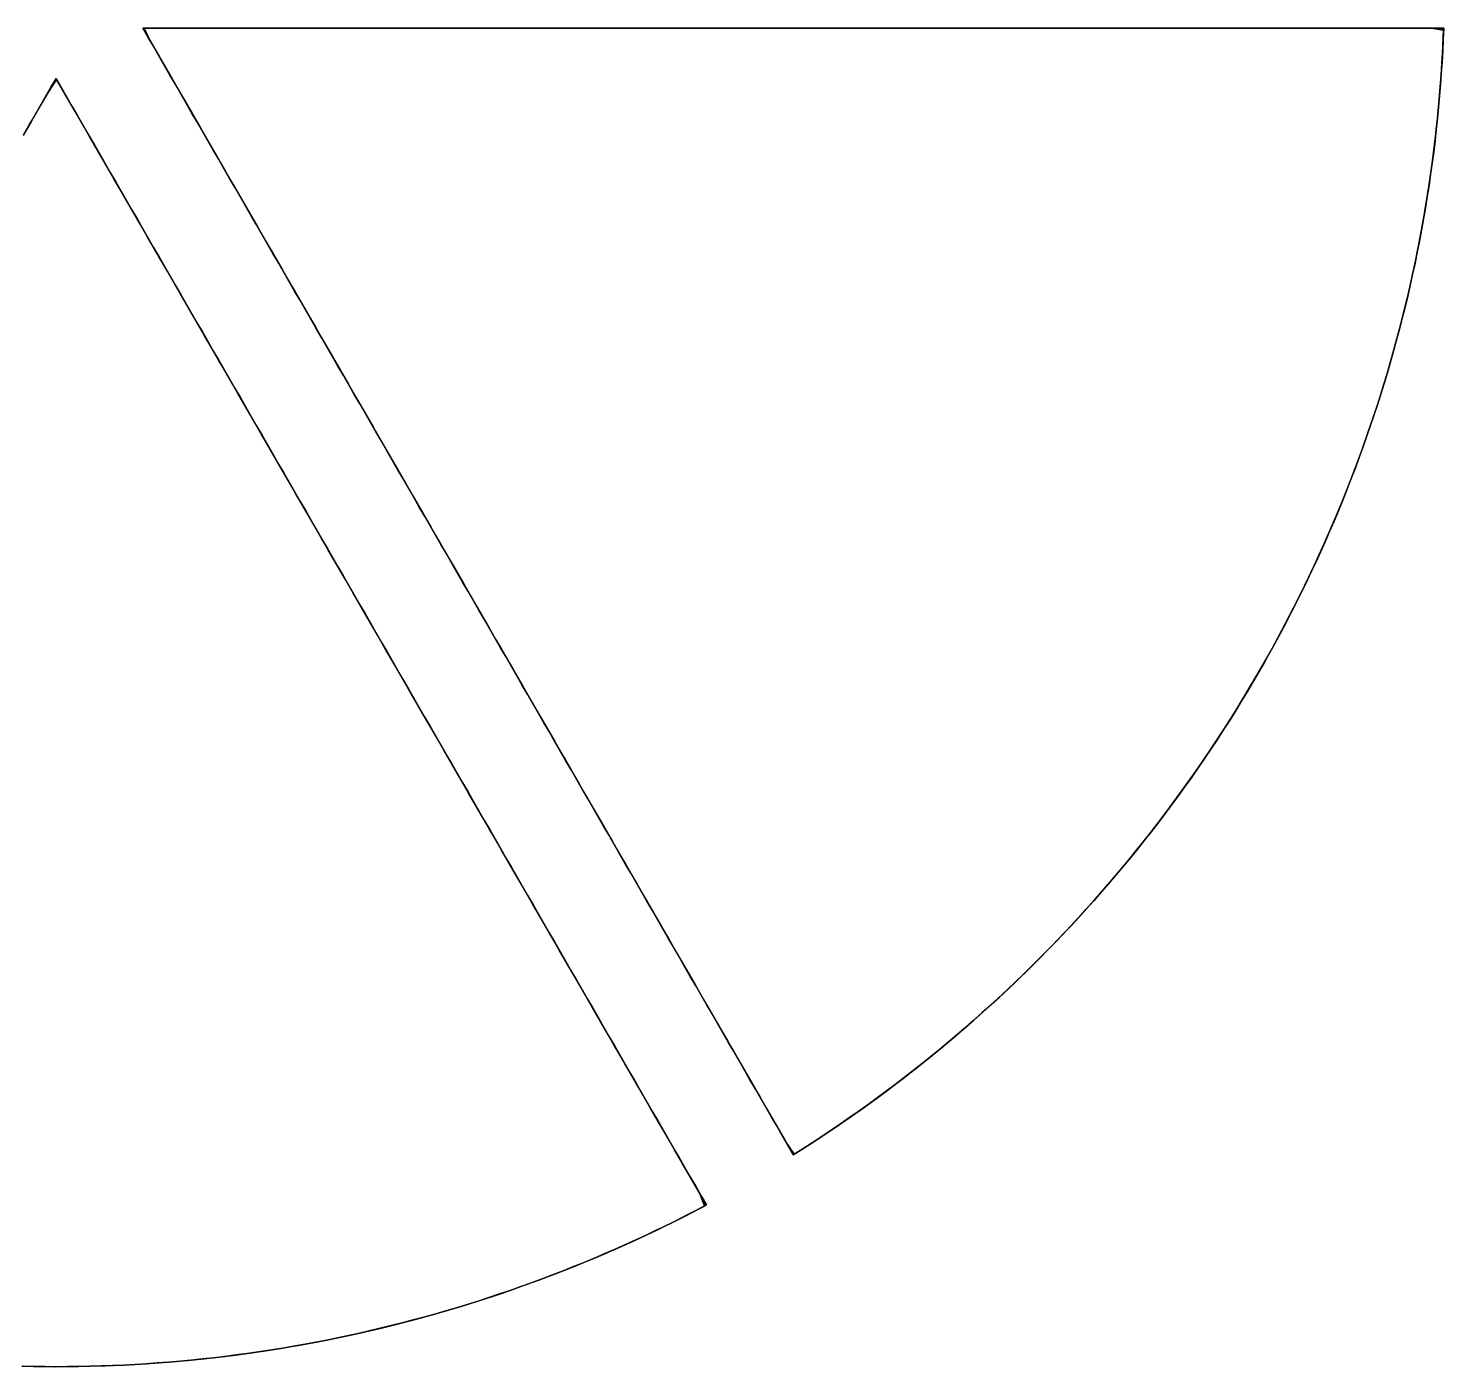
# Model space of a CAD drawing. Header units: millimetres. Extents: x -115 to 115, y -115 to 115.
# Drawn here: x -2.3 to 114.8, y -114.9 to -4.2 of the extents above; entities that cross this region are included whole.
import ezdxf

# ---------------------------------------------------------------- set-up
doc = ezdxf.new("R2010")
doc.units = ezdxf.units.MM
doc.layers.add('CUT', color=7, linetype='Continuous')

msp = doc.modelspace()

# ---------------------------------------------------------------- linework, layer by layer
at = {"layer": 'CUT'}
for points in [[(7.188, -4.15), (7.637, -4.927), (8.085, -5.704), (8.534, -6.481), (8.982, -7.258), (9.431, -8.035), (9.879, -8.812), (10.328, -9.588), (10.776, -10.365), (11.225, -11.142), (11.674, -11.919), (12.122, -12.696), (12.571, -13.473), (13.019, -14.25), (13.468, -15.027), (13.916, -15.804), (14.365, -16.581), (14.813, -17.358), (15.262, -18.135), (15.711, -18.912), (16.159, -19.688), (16.608, -20.465), (17.056, -21.242), (17.505, -22.019), (17.953, -22.796), (18.402, -23.573), (18.85, -24.35), (19.299, -25.127), (19.748, -25.904), (20.196, -26.681), (20.645, -27.458), (21.093, -28.235), (21.542, -29.012), (21.99, -29.788), (22.439, -30.565), (22.888, -31.342), (23.336, -32.119), (23.785, -32.896), (24.233, -33.673), (24.682, -34.45), (25.13, -35.227), (25.579, -36.004), (26.027, -36.781), (26.476, -37.558), (26.925, -38.335), (27.373, -39.112), (27.822, -39.888), (28.27, -40.665), (28.719, -41.442), (29.167, -42.219), (29.616, -42.996), (30.064, -43.773), (30.513, -44.55), (30.962, -45.327), (31.41, -46.104), (31.859, -46.881), (32.307, -47.658), (32.756, -48.435), (33.204, -49.212), (33.653, -49.988), (34.101, -50.765), (34.55, -51.542), (34.999, -52.319), (35.447, -53.096), (35.896, -53.873), (36.344, -54.65), (36.793, -55.427), (37.241, -56.204), (37.69, -56.981), (38.138, -57.758), (38.587, -58.535), (39.036, -59.312), (39.484, -60.088), (39.933, -60.865), (40.381, -61.642), (40.83, -62.419), (41.278, -63.196), (41.727, -63.973), (42.175, -64.75), (42.624, -65.527), (43.073, -66.304), (43.521, -67.081), (43.97, -67.858), (44.418, -68.635), (44.867, -69.412), (45.315, -70.189), (45.764, -70.965), (46.212, -71.742), (46.661, -72.519), (47.11, -73.296), (47.558, -74.073), (48.007, -74.85), (48.455, -75.627), (48.904, -76.404), (49.352, -77.181), (49.801, -77.958), (50.249, -78.735), (50.698, -79.512), (51.147, -80.289), (51.595, -81.065), (52.044, -81.842), (52.492, -82.619), (52.941, -83.396), (53.389, -84.173), (53.838, -84.95), (54.287, -85.727), (54.735, -86.504), (55.184, -87.281), (55.632, -88.058), (56.081, -88.835), (56.529, -89.612), (56.978, -90.389), (57.426, -91.165), (57.875, -91.942), (58.324, -92.719), (58.772, -93.496), (59.221, -94.273), (59.669, -95.05), (60.118, -95.827), (60.566, -96.604), (61.01, -97.372), (60.561, -96.595), (60.113, -95.818), (59.664, -95.041), (59.216, -94.264), (58.767, -93.488), (58.319, -92.711), (57.87, -91.934), (57.421, -91.157), (56.973, -90.38), (56.524, -89.603), (56.076, -88.826), (55.627, -88.049), (55.179, -87.272), (54.73, -86.495), (54.282, -85.718), (53.833, -84.941), (53.384, -84.164), (52.936, -83.388), (52.487, -82.611), (52.039, -81.834), (51.59, -81.057), (51.142, -80.28), (50.693, -79.503), (50.244, -78.726), (49.796, -77.949), (49.347, -77.172), (48.899, -76.395), (48.45, -75.618), (48.002, -74.841), (47.553, -74.064), (47.105, -73.288), (46.656, -72.511), (46.207, -71.734), (45.759, -70.957), (45.31, -70.18), (44.862, -69.403), (44.413, -68.626), (43.965, -67.849), (43.516, -67.072), (43.068, -66.295), (42.619, -65.518), (42.17, -64.741), (41.722, -63.964), (41.273, -63.188), (40.825, -62.411), (40.376, -61.634), (39.928, -60.857), (39.479, -60.08), (39.031, -59.303), (38.582, -58.526), (38.133, -57.749), (37.685, -56.972), (37.236, -56.195), (36.788, -55.418), (36.339, -54.641), (35.891, -53.864), (35.442, -53.088), (34.994, -52.311), (34.545, -51.534), (34.096, -50.757), (33.648, -49.98), (33.199, -49.203), (32.751, -48.426), (32.302, -47.649), (31.854, -46.872), (31.405, -46.095), (30.957, -45.318), (30.508, -44.541), (30.059, -43.764), (29.611, -42.988), (29.162, -42.211), (28.714, -41.434), (28.265, -40.657), (27.817, -39.88), (27.368, -39.103), (26.92, -38.326), (26.471, -37.549), (26.022, -36.772), (25.574, -35.995), (25.125, -35.218), (24.677, -34.441), (24.228, -33.664), (23.78, -32.888), (23.331, -32.111), (22.883, -31.334), (22.434, -30.557), (21.985, -29.78), (21.537, -29.003), (21.088, -28.226), (20.64, -27.449), (20.191, -26.672), (19.743, -25.895), (19.294, -25.118), (18.845, -24.341), (18.397, -23.564), (17.948, -22.788), (17.5, -22.011), (17.051, -21.234), (16.603, -20.457), (16.154, -19.68), (15.706, -18.903), (15.257, -18.126), (14.808, -17.349), (14.36, -16.572), (13.911, -15.795), (13.463, -15.018), (13.014, -14.241), (12.566, -13.464), (12.117, -12.687), (11.669, -11.911), (11.22, -11.134), (10.771, -10.357), (10.323, -9.58), (9.874, -8.803), (9.426, -8.026), (8.977, -7.249), (8.529, -6.472), (8.08, -5.695), (7.632, -4.918), (7.188, -4.15)], [(7.188, -4.15), (7.87, -5.331), (8.552, -6.512), (9.234, -7.693), (9.916, -8.874), (10.598, -10.055), (11.279, -11.237), (11.961, -12.418), (12.643, -13.599), (13.325, -14.78), (14.007, -15.961), (14.689, -17.142), (15.371, -18.323), (16.053, -19.504), (16.735, -20.685), (17.417, -21.866), (18.099, -23.048), (18.78, -24.229), (19.462, -25.41), (20.144, -26.591), (20.826, -27.772), (21.508, -28.953), (22.19, -30.134), (22.872, -31.315), (23.554, -32.496), (24.236, -33.677), (24.918, -34.859), (25.6, -36.04), (26.281, -37.221), (26.963, -38.402), (27.645, -39.583), (28.327, -40.764), (29.009, -41.945), (29.691, -43.126), (30.373, -44.307), (31.055, -45.488), (31.737, -46.67), (32.419, -47.851), (33.1, -49.032), (33.782, -50.213), (34.464, -51.394), (35.146, -52.575), (35.828, -53.756), (36.51, -54.937), (37.192, -56.118), (37.874, -57.299), (38.556, -58.481), (39.238, -59.662), (39.92, -60.843), (40.601, -62.024), (41.283, -63.205), (41.965, -64.386), (42.647, -65.567), (43.329, -66.748), (44.011, -67.929), (44.693, -69.11), (45.375, -70.292), (46.057, -71.473), (46.739, -72.654), (47.421, -73.835), (48.102, -75.016), (48.784, -76.197), (49.466, -77.378), (50.148, -78.559), (50.83, -79.74), (51.512, -80.921), (52.194, -82.102), (52.876, -83.284), (53.558, -84.465), (54.24, -85.646), (54.922, -86.827), (55.603, -88.008), (56.285, -89.189), (56.967, -90.37), (57.649, -91.551), (58.331, -92.732), (59.013, -93.913), (59.695, -95.095), (60.377, -96.276), (61.093, -97.32), (62.243, -96.588), (63.385, -95.843), (64.518, -95.084), (65.642, -94.311), (66.757, -93.526), (67.862, -92.727), (68.958, -91.915), (70.044, -91.09), (71.12, -90.252), (72.187, -89.402), (73.243, -88.539), (74.288, -87.663), (75.323, -86.775), (76.348, -85.875), (77.362, -84.963), (78.365, -84.039), (79.357, -83.103), (80.337, -82.155), (81.307, -81.196), (82.265, -80.225), (83.211, -79.243), (84.146, -78.25), (85.069, -77.246), (85.979, -76.23), (86.878, -75.205), (87.765, -74.168), (88.639, -73.121), (89.5, -72.064), (90.349, -70.997), (91.185, -69.92), (92.009, -68.832), (92.819, -67.736), (93.617, -66.629), (94.401, -65.513), (95.172, -64.388), (95.929, -63.254), (96.673, -62.111), (97.404, -60.959), (98.12, -59.799), (98.823, -58.63), (99.512, -57.453), (100.187, -56.268), (100.848, -55.075), (101.494, -53.874), (102.127, -52.666), (102.744, -51.45), (103.348, -50.227), (103.937, -48.997), (104.511, -47.76), (105.07, -46.516), (105.615, -45.266), (106.145, -44.009), (106.66, -42.746), (107.16, -41.477), (107.644, -40.203), (108.114, -38.922), (108.568, -37.636), (109.007, -36.345), (109.431, -35.049), (109.839, -33.747), (110.232, -32.441), (110.609, -31.131), (110.971, -29.816), (111.317, -28.497), (111.647, -27.174), (111.962, -25.847), (112.261, -24.516), (112.544, -23.182), (112.811, -21.844), (113.063, -20.504), (113.298, -19.161), (113.517, -17.815), (113.721, -16.466), (113.908, -15.115), (114.08, -13.762), (114.235, -12.407), (114.374, -11.051), (114.497, -9.692), (114.604, -8.333), (114.695, -6.972), (114.77, -5.61), (114.828, -4.248), (113.566, -4.15), (112.202, -4.15), (110.838, -4.15), (109.474, -4.15), (108.11, -4.15), (106.746, -4.15), (105.383, -4.15), (104.019, -4.15), (102.655, -4.15), (101.291, -4.15), (99.927, -4.15), (98.564, -4.15), (97.2, -4.15), (95.836, -4.15), (94.472, -4.15), (93.108, -4.15), (91.745, -4.15), (90.381, -4.15), (89.017, -4.15), (87.653, -4.15), (86.289, -4.15), (84.925, -4.15), (83.562, -4.15), (82.198, -4.15), (80.834, -4.15), (79.47, -4.15), (78.106, -4.15), (76.743, -4.15), (75.379, -4.15), (74.015, -4.15), (72.651, -4.15), (71.287, -4.15), (69.923, -4.15), (68.56, -4.15), (67.196, -4.15), (65.832, -4.15), (64.468, -4.15), (63.104, -4.15), (61.741, -4.15), (60.377, -4.15), (59.013, -4.15), (57.649, -4.15), (56.285, -4.15), (54.922, -4.15), (53.558, -4.15), (52.194, -4.15), (50.83, -4.15), (49.466, -4.15), (48.102, -4.15), (46.739, -4.15), (45.375, -4.15), (44.011, -4.15), (42.647, -4.15), (41.283, -4.15), (39.92, -4.15), (38.556, -4.15), (37.192, -4.15), (35.828, -4.15), (34.464, -4.15), (33.1, -4.15), (31.737, -4.15), (30.373, -4.15), (29.009, -4.15), (27.645, -4.15), (26.281, -4.15), (24.918, -4.15), (23.554, -4.15), (22.19, -4.15), (20.826, -4.15), (19.462, -4.15), (18.099, -4.15), (16.735, -4.15), (15.371, -4.15), (14.007, -4.15), (12.643, -4.15), (11.279, -4.15), (9.916, -4.15), (8.552, -4.15), (7.188, -4.15)], [(7.188, -4.15), (8.085, -4.15), (8.982, -4.15), (9.879, -4.15), (10.776, -4.15), (11.674, -4.15), (12.571, -4.15), (13.468, -4.15), (14.365, -4.15), (15.262, -4.15), (16.159, -4.15), (17.056, -4.15), (17.953, -4.15), (18.85, -4.15), (19.748, -4.15), (20.645, -4.15), (21.542, -4.15), (22.439, -4.15), (23.336, -4.15), (24.233, -4.15), (25.13, -4.15), (26.027, -4.15), (26.925, -4.15), (27.822, -4.15), (28.719, -4.15), (29.616, -4.15), (30.513, -4.15), (31.41, -4.15), (32.307, -4.15), (33.204, -4.15), (34.101, -4.15), (34.999, -4.15), (35.896, -4.15), (36.793, -4.15), (37.69, -4.15), (38.587, -4.15), (39.484, -4.15), (40.381, -4.15), (41.278, -4.15), (42.175, -4.15), (43.073, -4.15), (43.97, -4.15), (44.867, -4.15), (45.764, -4.15), (46.661, -4.15), (47.558, -4.15), (48.455, -4.15), (49.352, -4.15), (50.249, -4.15), (51.147, -4.15), (52.044, -4.15), (52.941, -4.15), (53.838, -4.15), (54.735, -4.15), (55.632, -4.15), (56.529, -4.15), (57.426, -4.15), (58.324, -4.15), (59.221, -4.15), (60.118, -4.15), (61.015, -4.15), (61.912, -4.15), (62.809, -4.15), (63.706, -4.15), (64.603, -4.15), (65.5, -4.15), (66.398, -4.15), (67.295, -4.15), (68.192, -4.15), (69.089, -4.15), (69.986, -4.15), (70.883, -4.15), (71.78, -4.15), (72.677, -4.15), (73.574, -4.15), (74.472, -4.15), (75.369, -4.15), (76.266, -4.15), (77.163, -4.15), (78.06, -4.15), (78.957, -4.15), (79.854, -4.15), (80.751, -4.15), (81.648, -4.15), (82.546, -4.15), (83.443, -4.15), (84.34, -4.15), (85.237, -4.15), (86.134, -4.15), (87.031, -4.15), (87.928, -4.15), (88.825, -4.15), (89.723, -4.15), (90.62, -4.15), (91.517, -4.15), (92.414, -4.15), (93.311, -4.15), (94.208, -4.15), (95.105, -4.15), (96.002, -4.15), (96.899, -4.15), (97.797, -4.15), (98.694, -4.15), (99.591, -4.15), (100.488, -4.15), (101.385, -4.15), (102.282, -4.15), (103.179, -4.15), (104.076, -4.15), (104.973, -4.15), (105.871, -4.15), (106.768, -4.15), (107.665, -4.15), (108.562, -4.15), (109.459, -4.15), (110.356, -4.15), (111.253, -4.15), (112.15, -4.15), (113.047, -4.15), (113.945, -4.15), (114.832, -4.15), (113.935, -4.15), (113.037, -4.15), (112.14, -4.15), (111.243, -4.15), (110.346, -4.15), (109.449, -4.15), (108.552, -4.15), (107.655, -4.15), (106.758, -4.15), (105.861, -4.15), (104.963, -4.15), (104.066, -4.15), (103.169, -4.15), (102.272, -4.15), (101.375, -4.15), (100.478, -4.15), (99.581, -4.15), (98.684, -4.15), (97.787, -4.15), (96.889, -4.15), (95.992, -4.15), (95.095, -4.15), (94.198, -4.15), (93.301, -4.15), (92.404, -4.15), (91.507, -4.15), (90.61, -4.15), (89.713, -4.15), (88.815, -4.15), (87.918, -4.15), (87.021, -4.15), (86.124, -4.15), (85.227, -4.15), (84.33, -4.15), (83.433, -4.15), (82.536, -4.15), (81.638, -4.15), (80.741, -4.15), (79.844, -4.15), (78.947, -4.15), (78.05, -4.15), (77.153, -4.15), (76.256, -4.15), (75.359, -4.15), (74.462, -4.15), (73.564, -4.15), (72.667, -4.15), (71.77, -4.15), (70.873, -4.15), (69.976, -4.15), (69.079, -4.15), (68.182, -4.15), (67.285, -4.15), (66.388, -4.15), (65.49, -4.15), (64.593, -4.15), (63.696, -4.15), (62.799, -4.15), (61.902, -4.15), (61.005, -4.15), (60.108, -4.15), (59.211, -4.15), (58.314, -4.15), (57.416, -4.15), (56.519, -4.15), (55.622, -4.15), (54.725, -4.15), (53.828, -4.15), (52.931, -4.15), (52.034, -4.15), (51.137, -4.15), (50.239, -4.15), (49.342, -4.15), (48.445, -4.15), (47.548, -4.15), (46.651, -4.15), (45.754, -4.15), (44.857, -4.15), (43.96, -4.15), (43.063, -4.15), (42.165, -4.15), (41.268, -4.15), (40.371, -4.15), (39.474, -4.15), (38.577, -4.15), (37.68, -4.15), (36.783, -4.15), (35.886, -4.15), (34.989, -4.15), (34.091, -4.15), (33.194, -4.15), (32.297, -4.15), (31.4, -4.15), (30.503, -4.15), (29.606, -4.15), (28.709, -4.15), (27.812, -4.15), (26.915, -4.15), (26.017, -4.15), (25.12, -4.15), (24.223, -4.15), (23.326, -4.15), (22.429, -4.15), (21.532, -4.15), (20.635, -4.15), (19.738, -4.15), (18.84, -4.15), (17.943, -4.15), (17.046, -4.15), (16.149, -4.15), (15.252, -4.15), (14.355, -4.15), (13.458, -4.15), (12.561, -4.15), (11.664, -4.15), (10.766, -4.15), (9.869, -4.15), (8.972, -4.15), (8.075, -4.15), (7.188, -4.15)], [(61.01, -97.372), (62.161, -96.641), (63.304, -95.897), (64.438, -95.139), (65.562, -94.367), (66.678, -93.582), (67.784, -92.784), (68.88, -91.973), (69.967, -91.149), (71.044, -90.312), (72.111, -89.463), (73.167, -88.601), (74.214, -87.726), (75.25, -86.839), (76.275, -85.94), (77.29, -85.029), (78.293, -84.105), (79.286, -83.17), (80.268, -82.223), (81.238, -81.265), (82.197, -80.295), (83.144, -79.314), (84.079, -78.321), (85.003, -77.318), (85.915, -76.304), (86.814, -75.278), (87.701, -74.243), (88.576, -73.197), (89.439, -72.14), (90.289, -71.074), (91.126, -69.997), (91.95, -68.911), (92.762, -67.814), (93.56, -66.709), (94.345, -65.594), (95.117, -64.469), (95.876, -63.336), (96.621, -62.193), (97.352, -61.042), (98.07, -59.883), (98.773, -58.714), (99.463, -57.538), (100.139, -56.353), (100.801, -55.161), (101.448, -53.961), (102.082, -52.753), (102.701, -51.537), (103.305, -50.315), (103.895, -49.085), (104.47, -47.849), (105.031, -46.605), (105.577, -45.356), (106.107, -44.099), (106.623, -42.837), (107.124, -41.568), (107.61, -40.294), (108.081, -39.014), (108.536, -37.729), (108.976, -36.438), (109.401, -35.142), (109.81, -33.841), (110.204, -32.535), (110.583, -31.225), (110.946, -29.91), (111.293, -28.591), (111.624, -27.268), (111.94, -25.942), (112.24, -24.611), (112.524, -23.277), (112.793, -21.94), (113.045, -20.6), (113.282, -19.257), (113.502, -17.911), (113.707, -16.563), (113.895, -15.212), (114.068, -13.859), (114.224, -12.504), (114.365, -11.148), (114.489, -9.79), (114.597, -8.43), (114.689, -7.069), (114.765, -5.708), (114.824, -4.345), (113.663, -4.15), (112.299, -4.15), (110.936, -4.15), (109.572, -4.15), (108.208, -4.15), (106.844, -4.15), (105.48, -4.15), (104.117, -4.15), (102.753, -4.15), (101.389, -4.15), (100.025, -4.15), (98.661, -4.15), (97.297, -4.15), (95.934, -4.15), (94.57, -4.15), (93.206, -4.15), (91.842, -4.15), (90.478, -4.15), (89.115, -4.15), (87.751, -4.15), (86.387, -4.15), (85.023, -4.15), (83.659, -4.15), (82.296, -4.15), (80.932, -4.15), (79.568, -4.15), (78.204, -4.15), (76.84, -4.15), (75.476, -4.15), (74.113, -4.15), (72.749, -4.15), (71.385, -4.15), (70.021, -4.15), (68.657, -4.15), (67.294, -4.15), (65.93, -4.15), (64.566, -4.15), (63.202, -4.15), (61.838, -4.15), (60.474, -4.15), (59.111, -4.15), (57.747, -4.15), (56.383, -4.15), (55.019, -4.15), (53.655, -4.15), (52.292, -4.15), (50.928, -4.15), (49.564, -4.15), (48.2, -4.15), (46.836, -4.15), (45.473, -4.15), (44.109, -4.15), (42.745, -4.15), (41.381, -4.15), (40.017, -4.15), (38.653, -4.15), (37.29, -4.15), (35.926, -4.15), (34.562, -4.15), (33.198, -4.15), (31.834, -4.15), (30.471, -4.15), (29.107, -4.15), (27.743, -4.15), (26.379, -4.15), (25.015, -4.15), (23.651, -4.15), (22.288, -4.15), (20.924, -4.15), (19.56, -4.15), (18.196, -4.15), (16.832, -4.15), (15.469, -4.15), (14.105, -4.15), (12.741, -4.15), (11.377, -4.15), (10.013, -4.15), (8.65, -4.15), (7.286, -4.15), (7.821, -5.247), (8.503, -6.428), (9.185, -7.609), (9.867, -8.79), (10.549, -9.971), (11.231, -11.152), (11.913, -12.333), (12.594, -13.514), (13.276, -14.695), (13.958, -15.876), (14.64, -17.057), (15.322, -18.239), (16.004, -19.42), (16.686, -20.601), (17.368, -21.782), (18.05, -22.963), (18.732, -24.144), (19.414, -25.325), (20.095, -26.506), (20.777, -27.687), (21.459, -28.868), (22.141, -30.05), (22.823, -31.231), (23.505, -32.412), (24.187, -33.593), (24.869, -34.774), (25.551, -35.955), (26.233, -37.136), (26.914, -38.317), (27.596, -39.498), (28.278, -40.679), (28.96, -41.861), (29.642, -43.042), (30.324, -44.223), (31.006, -45.404), (31.688, -46.585), (32.37, -47.766), (33.052, -48.947), (33.734, -50.128), (34.415, -51.309), (35.097, -52.49), (35.779, -53.672), (36.461, -54.853), (37.143, -56.034), (37.825, -57.215), (38.507, -58.396), (39.189, -59.577), (39.871, -60.758), (40.553, -61.939), (41.235, -63.12), (41.916, -64.301), (42.598, -65.483), (43.28, -66.664), (43.962, -67.845), (44.644, -69.026), (45.326, -70.207), (46.008, -71.388), (46.69, -72.569), (47.372, -73.75), (48.054, -74.931), (48.736, -76.112), (49.417, -77.293), (50.099, -78.475), (50.781, -79.656), (51.463, -80.837), (52.145, -82.018), (52.827, -83.199), (53.509, -84.38), (54.191, -85.561), (54.873, -86.742), (55.555, -87.923), (56.237, -89.104), (56.918, -90.286), (57.6, -91.467), (58.282, -92.648), (58.964, -93.829), (59.646, -95.01), (60.328, -96.191), (61.01, -97.372)], [(61.01, -97.372), (61.799, -96.873), (62.584, -96.368), (63.365, -95.856), (64.142, -95.338), (64.914, -94.814), (65.683, -94.283), (66.446, -93.747), (67.206, -93.204), (67.961, -92.654), (68.712, -92.099), (69.458, -91.538), (70.199, -90.97), (70.936, -90.397), (71.668, -89.818), (72.396, -89.232), (73.118, -88.641), (73.836, -88.044), (74.549, -87.441), (75.257, -86.833), (75.96, -86.218), (76.658, -85.598), (77.351, -84.973), (78.039, -84.341), (78.722, -83.705), (79.399, -83.062), (80.071, -82.414), (80.738, -81.761), (81.4, -81.102), (82.056, -80.438), (82.707, -79.769), (83.353, -79.094), (83.993, -78.414), (84.627, -77.729), (85.256, -77.039), (85.879, -76.344), (86.496, -75.643), (87.108, -74.938), (87.714, -74.228), (88.314, -73.513), (88.909, -72.793), (89.497, -72.068), (90.08, -71.338), (90.657, -70.604), (91.227, -69.865), (91.792, -69.122), (92.35, -68.374), (92.903, -67.621), (93.449, -66.864), (93.99, -66.102), (94.524, -65.336), (95.051, -64.566), (95.573, -63.792), (96.088, -63.013), (96.597, -62.23), (97.099, -61.443), (97.595, -60.652), (98.085, -59.857), (98.568, -59.059), (99.045, -58.256), (99.515, -57.449), (99.978, -56.639), (100.435, -55.824), (100.885, -55.006), (101.329, -54.185), (101.766, -53.36), (102.196, -52.531), (102.619, -51.699), (103.036, -50.864), (103.446, -50.025), (103.849, -49.182), (104.245, -48.337), (104.635, -47.488), (105.017, -46.637), (105.392, -45.782), (105.761, -44.924), (106.122, -44.063), (106.477, -43.2), (106.824, -42.333), (107.165, -41.464), (107.498, -40.591), (107.825, -39.717), (108.144, -38.839), (108.456, -37.959), (108.761, -37.077), (109.058, -36.192), (109.349, -35.305), (109.632, -34.415), (109.908, -33.523), (110.177, -32.629), (110.438, -31.733), (110.692, -30.834), (110.939, -29.934), (111.179, -29.031), (111.411, -28.127), (111.636, -27.221), (111.853, -26.313), (112.063, -25.403), (112.266, -24.492), (112.461, -23.579), (112.649, -22.664), (112.83, -21.748), (113.003, -20.831), (113.168, -19.912), (113.326, -18.992), (113.477, -18.07), (113.62, -17.148), (113.756, -16.224), (113.884, -15.299), (114.004, -14.373), (114.117, -13.447), (114.223, -12.519), (114.321, -11.59), (114.411, -10.661), (114.494, -9.731), (114.569, -8.801), (114.637, -7.869), (114.697, -6.938), (114.75, -6.005), (114.795, -5.073), (114.832, -4.15), (114.794, -5.083), (114.749, -6.015), (114.696, -6.948), (114.636, -7.879), (114.568, -8.811), (114.493, -9.741), (114.41, -10.671), (114.32, -11.6), (114.222, -12.529), (114.116, -13.456), (114.003, -14.383), (113.882, -15.309), (113.754, -16.234), (113.618, -17.158), (113.475, -18.08), (113.325, -19.002), (113.167, -19.922), (113.001, -20.841), (112.828, -21.758), (112.647, -22.674), (112.459, -23.589), (112.264, -24.502), (112.061, -25.413), (111.851, -26.323), (111.633, -27.231), (111.409, -28.137), (111.176, -29.041), (110.937, -29.943), (110.69, -30.844), (110.435, -31.742), (110.174, -32.638), (109.905, -33.533), (109.629, -34.424), (109.346, -35.314), (109.055, -36.201), (108.757, -37.086), (108.452, -37.969), (108.14, -38.849), (107.821, -39.726), (107.495, -40.601), (107.161, -41.473), (106.821, -42.342), (106.473, -43.209), (106.119, -44.072), (105.757, -44.933), (105.388, -45.791), (105.013, -46.646), (104.63, -47.498), (104.241, -48.346), (103.845, -49.192), (103.442, -50.034), (103.032, -50.873), (102.615, -51.708), (102.191, -52.54), (101.761, -53.369), (101.324, -54.194), (100.88, -55.015), (100.43, -55.833), (99.973, -56.647), (99.51, -57.458), (99.039, -58.264), (98.563, -59.067), (98.08, -59.866), (97.59, -60.661), (97.094, -61.452), (96.591, -62.239), (96.082, -63.022), (95.567, -63.8), (95.046, -64.575), (94.518, -65.345), (93.984, -66.11), (93.443, -66.872), (92.897, -67.629), (92.344, -68.382), (91.786, -69.13), (91.221, -69.873), (90.65, -70.612), (90.074, -71.346), (89.491, -72.076), (88.902, -72.8), (88.308, -73.52), (87.708, -74.236), (87.102, -74.946), (86.49, -75.651), (85.872, -76.351), (85.249, -77.046), (84.62, -77.737), (83.986, -78.422), (83.346, -79.101), (82.7, -79.776), (82.049, -80.445), (81.393, -81.109), (80.731, -81.768), (80.064, -82.421), (79.392, -83.069), (78.714, -83.711), (78.032, -84.348), (77.344, -84.979), (76.651, -85.605), (75.953, -86.225), (75.249, -86.839), (74.541, -87.448), (73.828, -88.051), (73.111, -88.648), (72.388, -89.239), (71.66, -89.824), (70.928, -90.403), (70.191, -90.977), (69.45, -91.544), (68.704, -92.105), (67.953, -92.66), (67.198, -93.209), (66.438, -93.752), (65.674, -94.289), (64.906, -94.82), (64.133, -95.344), (63.357, -95.862), (62.576, -96.373), (61.791, -96.879), (61.01, -97.372)], [(0, -8.3), (0.449, -9.077), (0.897, -9.854), (1.346, -10.631), (1.794, -11.408), (2.243, -12.185), (2.691, -12.962), (3.14, -13.738), (3.588, -14.515), (4.037, -15.292), (4.486, -16.069), (4.934, -16.846), (5.383, -17.623), (5.831, -18.4), (6.28, -19.177), (6.728, -19.954), (7.177, -20.731), (7.625, -21.508), (8.074, -22.285), (8.523, -23.062), (8.971, -23.838), (9.42, -24.615), (9.868, -25.392), (10.317, -26.169), (10.765, -26.946), (11.214, -27.723), (11.662, -28.5), (12.111, -29.277), (12.56, -30.054), (13.008, -30.831), (13.457, -31.608), (13.905, -32.385), (14.354, -33.162), (14.802, -33.938), (15.251, -34.715), (15.699, -35.492), (16.148, -36.269), (16.597, -37.046), (17.045, -37.823), (17.494, -38.6), (17.942, -39.377), (18.391, -40.154), (18.839, -40.931), (19.288, -41.708), (19.737, -42.485), (20.185, -43.262), (20.634, -44.038), (21.082, -44.815), (21.531, -45.592), (21.979, -46.369), (22.428, -47.146), (22.876, -47.923), (23.325, -48.7), (23.774, -49.477), (24.222, -50.254), (24.671, -51.031), (25.119, -51.808), (25.568, -52.585), (26.016, -53.362), (26.465, -54.138), (26.913, -54.915), (27.362, -55.692), (27.811, -56.469), (28.259, -57.246), (28.708, -58.023), (29.156, -58.8), (29.605, -59.577), (30.053, -60.354), (30.502, -61.131), (30.95, -61.908), (31.399, -62.685), (31.848, -63.462), (32.296, -64.238), (32.745, -65.015), (33.193, -65.792), (33.642, -66.569), (34.09, -67.346), (34.539, -68.123), (34.987, -68.9), (35.436, -69.677), (35.885, -70.454), (36.333, -71.231), (36.782, -72.008), (37.23, -72.785), (37.679, -73.562), (38.127, -74.339), (38.576, -75.115), (39.024, -75.892), (39.473, -76.669), (39.922, -77.446), (40.37, -78.223), (40.819, -79), (41.267, -79.777), (41.716, -80.554), (42.164, -81.331), (42.613, -82.108), (43.061, -82.885), (43.51, -83.662), (43.959, -84.439), (44.407, -85.215), (44.856, -85.992), (45.304, -86.769), (45.753, -87.546), (46.201, -88.323), (46.65, -89.1), (47.098, -89.877), (47.547, -90.654), (47.996, -91.431), (48.444, -92.208), (48.893, -92.985), (49.341, -93.762), (49.79, -94.539), (50.238, -95.315), (50.687, -96.092), (51.136, -96.869), (51.584, -97.646), (52.033, -98.423), (52.481, -99.2), (52.93, -99.977), (53.378, -100.754), (53.822, -101.522), (53.373, -100.745), (52.925, -99.968), (52.476, -99.191), (52.028, -98.414), (51.579, -97.638), (51.131, -96.861), (50.682, -96.084), (50.233, -95.307), (49.785, -94.53), (49.336, -93.753), (48.888, -92.976), (48.439, -92.199), (47.991, -91.422), (47.542, -90.645), (47.093, -89.868), (46.645, -89.091), (46.196, -88.314), (45.748, -87.538), (45.299, -86.761), (44.851, -85.984), (44.402, -85.207), (43.954, -84.43), (43.505, -83.653), (43.056, -82.876), (42.608, -82.099), (42.159, -81.322), (41.711, -80.545), (41.262, -79.768), (40.814, -78.991), (40.365, -78.214), (39.917, -77.438), (39.468, -76.661), (39.019, -75.884), (38.571, -75.107), (38.122, -74.33), (37.674, -73.553), (37.225, -72.776), (36.777, -71.999), (36.328, -71.222), (35.88, -70.445), (35.431, -69.668), (34.982, -68.891), (34.534, -68.114), (34.085, -67.338), (33.637, -66.561), (33.188, -65.784), (32.74, -65.007), (32.291, -64.23), (31.843, -63.453), (31.394, -62.676), (30.945, -61.899), (30.497, -61.122), (30.048, -60.345), (29.6, -59.568), (29.151, -58.791), (28.703, -58.014), (28.254, -57.238), (27.806, -56.461), (27.357, -55.684), (26.908, -54.907), (26.46, -54.13), (26.011, -53.353), (25.563, -52.576), (25.114, -51.799), (24.666, -51.022), (24.217, -50.245), (23.769, -49.468), (23.32, -48.691), (22.871, -47.914), (22.423, -47.138), (21.974, -46.361), (21.526, -45.584), (21.077, -44.807), (20.629, -44.03), (20.18, -43.253), (19.732, -42.476), (19.283, -41.699), (18.834, -40.922), (18.386, -40.145), (17.937, -39.368), (17.489, -38.591), (17.04, -37.814), (16.592, -37.038), (16.143, -36.261), (15.694, -35.484), (15.246, -34.707), (14.797, -33.93), (14.349, -33.153), (13.9, -32.376), (13.452, -31.599), (13.003, -30.822), (12.555, -30.045), (12.106, -29.268), (11.657, -28.491), (11.209, -27.714), (10.76, -26.938), (10.312, -26.161), (9.863, -25.384), (9.415, -24.607), (8.966, -23.83), (8.518, -23.053), (8.069, -22.276), (7.62, -21.499), (7.172, -20.722), (6.723, -19.945), (6.275, -19.168), (5.826, -18.391), (5.378, -17.614), (4.929, -16.837), (4.481, -16.061), (4.032, -15.284), (3.583, -14.507), (3.135, -13.73), (2.686, -12.953), (2.238, -12.176), (1.789, -11.399), (1.341, -10.622), (0.892, -9.845), (0.444, -9.068), (0, -8.3)]]:
    msp.add_lwpolyline(points, close=True, dxfattribs=at)
for points in [[(-2.825, -114.872), (-1.461, -114.897), (-0.098, -114.907), (1.266, -114.9), (2.63, -114.877), (3.993, -114.837), (5.356, -114.782), (6.718, -114.71), (8.079, -114.622), (9.438, -114.518), (10.797, -114.398), (12.154, -114.262), (13.509, -114.11), (14.863, -113.941), (16.214, -113.757), (17.563, -113.557), (18.909, -113.34), (20.253, -113.108), (21.594, -112.859), (22.932, -112.595), (24.267, -112.315), (25.598, -112.019), (26.926, -111.707), (28.25, -111.38), (29.57, -111.037), (30.886, -110.678), (32.197, -110.304), (33.504, -109.914), (34.806, -109.508), (36.103, -109.088), (37.395, -108.651), (38.682, -108.2), (39.964, -107.733), (41.24, -107.251), (42.51, -106.754), (43.774, -106.242), (45.032, -105.715), (46.283, -105.173), (47.528, -104.617), (48.766, -104.045), (49.998, -103.459), (51.222, -102.858), (52.439, -102.243), (53.649, -101.614), (53.238, -100.51), (52.556, -99.329), (51.874, -98.148), (51.192, -96.967), (50.51, -95.786), (49.828, -94.605), (49.146, -93.424), (48.464, -92.243), (47.782, -91.061), (47.1, -89.88), (46.419, -88.699), (45.737, -87.518), (45.055, -86.337), (44.373, -85.156), (43.691, -83.975), (43.009, -82.794), (42.327, -81.613), (41.645, -80.432), (40.963, -79.25), (40.281, -78.069), (39.599, -76.888), (38.918, -75.707), (38.236, -74.526), (37.554, -73.345), (36.872, -72.164), (36.19, -70.983), (35.508, -69.802), (34.826, -68.621), (34.144, -67.44), (33.462, -66.258), (32.78, -65.077), (32.098, -63.896), (31.417, -62.715), (30.735, -61.534), (30.053, -60.353), (29.371, -59.172), (28.689, -57.991), (28.007, -56.81), (27.325, -55.629), (26.643, -54.447), (25.961, -53.266), (25.279, -52.085), (24.598, -50.904), (23.916, -49.723), (23.234, -48.542), (22.552, -47.361), (21.87, -46.18), (21.188, -44.999), (20.506, -43.818), (19.824, -42.636), (19.142, -41.455), (18.46, -40.274), (17.778, -39.093), (17.097, -37.912), (16.415, -36.731), (15.733, -35.55), (15.051, -34.369), (14.369, -33.188), (13.687, -32.007), (13.005, -30.825), (12.323, -29.644), (11.641, -28.463), (10.959, -27.282), (10.277, -26.101), (9.596, -24.92), (8.914, -23.739), (8.232, -22.558), (7.55, -21.377), (6.868, -20.196), (6.186, -19.014), (5.504, -17.833), (4.822, -16.652), (4.14, -15.471), (3.458, -14.29), (2.776, -13.109), (2.095, -11.928), (1.413, -10.747), (0.731, -9.566), (0.049, -8.385), (-0.633, -9.397), (-1.315, -10.578), (-1.997, -11.759), (-2.679, -12.94)], [(-2.727, -114.874), (-1.364, -114.899), (0, -114.907), (1.364, -114.899), (2.727, -114.874), (4.091, -114.834), (5.453, -114.777), (6.815, -114.704), (8.176, -114.615), (9.536, -114.51), (10.894, -114.389), (12.251, -114.252), (13.606, -114.098), (14.959, -113.929), (16.311, -113.743), (17.659, -113.542), (19.006, -113.324), (20.349, -113.09), (21.69, -112.841), (23.028, -112.576), (24.362, -112.294), (25.693, -111.997), (27.021, -111.684), (28.344, -111.356), (29.664, -111.012), (30.98, -110.652), (32.291, -110.276), (33.597, -109.885), (34.899, -109.479), (36.196, -109.057), (37.488, -108.62), (38.774, -108.167), (40.055, -107.699), (41.331, -107.216), (42.6, -106.718), (43.864, -106.205), (45.121, -105.677), (46.372, -105.134), (47.617, -104.576), (48.855, -104.004), (50.086, -103.416), (51.31, -102.815), (52.526, -102.198), (53.736, -101.568), (53.189, -100.426), (52.507, -99.245), (51.825, -98.063), (51.143, -96.882), (50.461, -95.701), (49.779, -94.52), (49.097, -93.339), (48.415, -92.158), (47.734, -90.977), (47.052, -89.796), (46.37, -88.615), (45.688, -87.434), (45.006, -86.252), (44.324, -85.071), (43.642, -83.89), (42.96, -82.709), (42.278, -81.528), (41.596, -80.347), (40.914, -79.166), (40.233, -77.985), (39.551, -76.804), (38.869, -75.623), (38.187, -74.442), (37.505, -73.26), (36.823, -72.079), (36.141, -70.898), (35.459, -69.717), (34.777, -68.536), (34.095, -67.355), (33.413, -66.174), (32.732, -64.993), (32.05, -63.812), (31.368, -62.631), (30.686, -61.449), (30.004, -60.268), (29.322, -59.087), (28.64, -57.906), (27.958, -56.725), (27.276, -55.544), (26.594, -54.363), (25.912, -53.182), (25.231, -52.001), (24.549, -50.82), (23.867, -49.638), (23.185, -48.457), (22.503, -47.276), (21.821, -46.095), (21.139, -44.914), (20.457, -43.733), (19.775, -42.552), (19.093, -41.371), (18.411, -40.19), (17.73, -39.009), (17.048, -37.827), (16.366, -36.646), (15.684, -35.465), (15.002, -34.284), (14.32, -33.103), (13.638, -31.922), (12.956, -30.741), (12.274, -29.56), (11.592, -28.379), (10.911, -27.198), (10.229, -26.016), (9.547, -24.835), (8.865, -23.654), (8.183, -22.473), (7.501, -21.292), (6.819, -20.111), (6.137, -18.93), (5.455, -17.749), (4.773, -16.568), (4.091, -15.387), (3.41, -14.205), (2.728, -13.024), (2.046, -11.843), (1.364, -10.662), (0.682, -9.481), (0, -8.3), (0, -8.3), (-0.682, -9.481), (-1.364, -10.662), (-2.046, -11.843), (-2.728, -13.024)], [(-2.691, -12.962), (-2.243, -12.185), (-1.794, -11.408), (-1.346, -10.631), (-0.897, -9.854), (-0.449, -9.077), (0, -8.3), (-0.444, -9.068), (-0.892, -9.845), (-1.341, -10.622), (-1.789, -11.399), (-2.238, -12.176), (-2.686, -12.953)], [(-2.806, -114.872), (-1.872, -114.891), (-0.939, -114.903), (-0.005, -114.907), (0.929, -114.903), (1.862, -114.892), (2.796, -114.873), (3.729, -114.846), (4.662, -114.812), (5.595, -114.77), (6.527, -114.721), (7.459, -114.664), (8.39, -114.6), (9.321, -114.528), (10.252, -114.448), (11.181, -114.361), (12.11, -114.267), (13.038, -114.165), (13.965, -114.055), (14.891, -113.938), (15.817, -113.813), (16.741, -113.681), (17.664, -113.541), (18.586, -113.394), (19.507, -113.239), (20.426, -113.077), (21.344, -112.907), (22.261, -112.73), (23.176, -112.545), (24.09, -112.353), (25.002, -112.154), (25.912, -111.947), (26.821, -111.733), (27.728, -111.511), (28.633, -111.282), (29.537, -111.046), (30.438, -110.802), (31.337, -110.551), (32.234, -110.293), (33.129, -110.027), (34.022, -109.754), (34.913, -109.474), (35.801, -109.187), (36.687, -108.893), (37.571, -108.591), (38.452, -108.282), (39.33, -107.966), (40.206, -107.643), (41.08, -107.313), (41.95, -106.975), (42.818, -106.631), (43.683, -106.279), (44.545, -105.921), (45.404, -105.556), (46.261, -105.183), (47.114, -104.804), (47.964, -104.418), (48.81, -104.024), (49.654, -103.624), (50.494, -103.218), (51.331, -102.804), (52.165, -102.383), (52.995, -101.956), (53.822, -101.522), (53.822, -101.522), (53.004, -101.952), (52.174, -102.379), (51.34, -102.799), (50.503, -103.213), (49.663, -103.62), (48.82, -104.02), (47.973, -104.413), (47.123, -104.8), (46.27, -105.179), (45.414, -105.552), (44.554, -105.917), (43.692, -106.276), (42.827, -106.627), (41.96, -106.972), (41.089, -107.309), (40.216, -107.639), (39.34, -107.963), (38.461, -108.279), (37.58, -108.588), (36.697, -108.889), (35.811, -109.184), (34.922, -109.471), (34.032, -109.751), (33.139, -110.024), (32.244, -110.29), (31.347, -110.548), (30.447, -110.799), (29.546, -111.043), (28.643, -111.279), (27.738, -111.509), (26.831, -111.73), (25.922, -111.945), (25.012, -112.151), (24.1, -112.351), (23.186, -112.543), (22.271, -112.728), (21.354, -112.905), (20.436, -113.075), (19.517, -113.237), (18.596, -113.392), (17.674, -113.539), (16.751, -113.679), (15.827, -113.812), (14.901, -113.936), (13.975, -114.054), (13.048, -114.163), (12.12, -114.266), (11.191, -114.36), (10.261, -114.448), (9.331, -114.527), (8.4, -114.599), (7.469, -114.664), (6.537, -114.721), (5.605, -114.77), (4.672, -114.812), (3.739, -114.846), (2.806, -114.872), (1.872, -114.891), (0.939, -114.903), (0.005, -114.907), (-0.929, -114.903), (-1.862, -114.892), (-2.796, -114.873)]]:
    msp.add_lwpolyline(points, dxfattribs=at)

doc.saveas('drawing.dxf')
